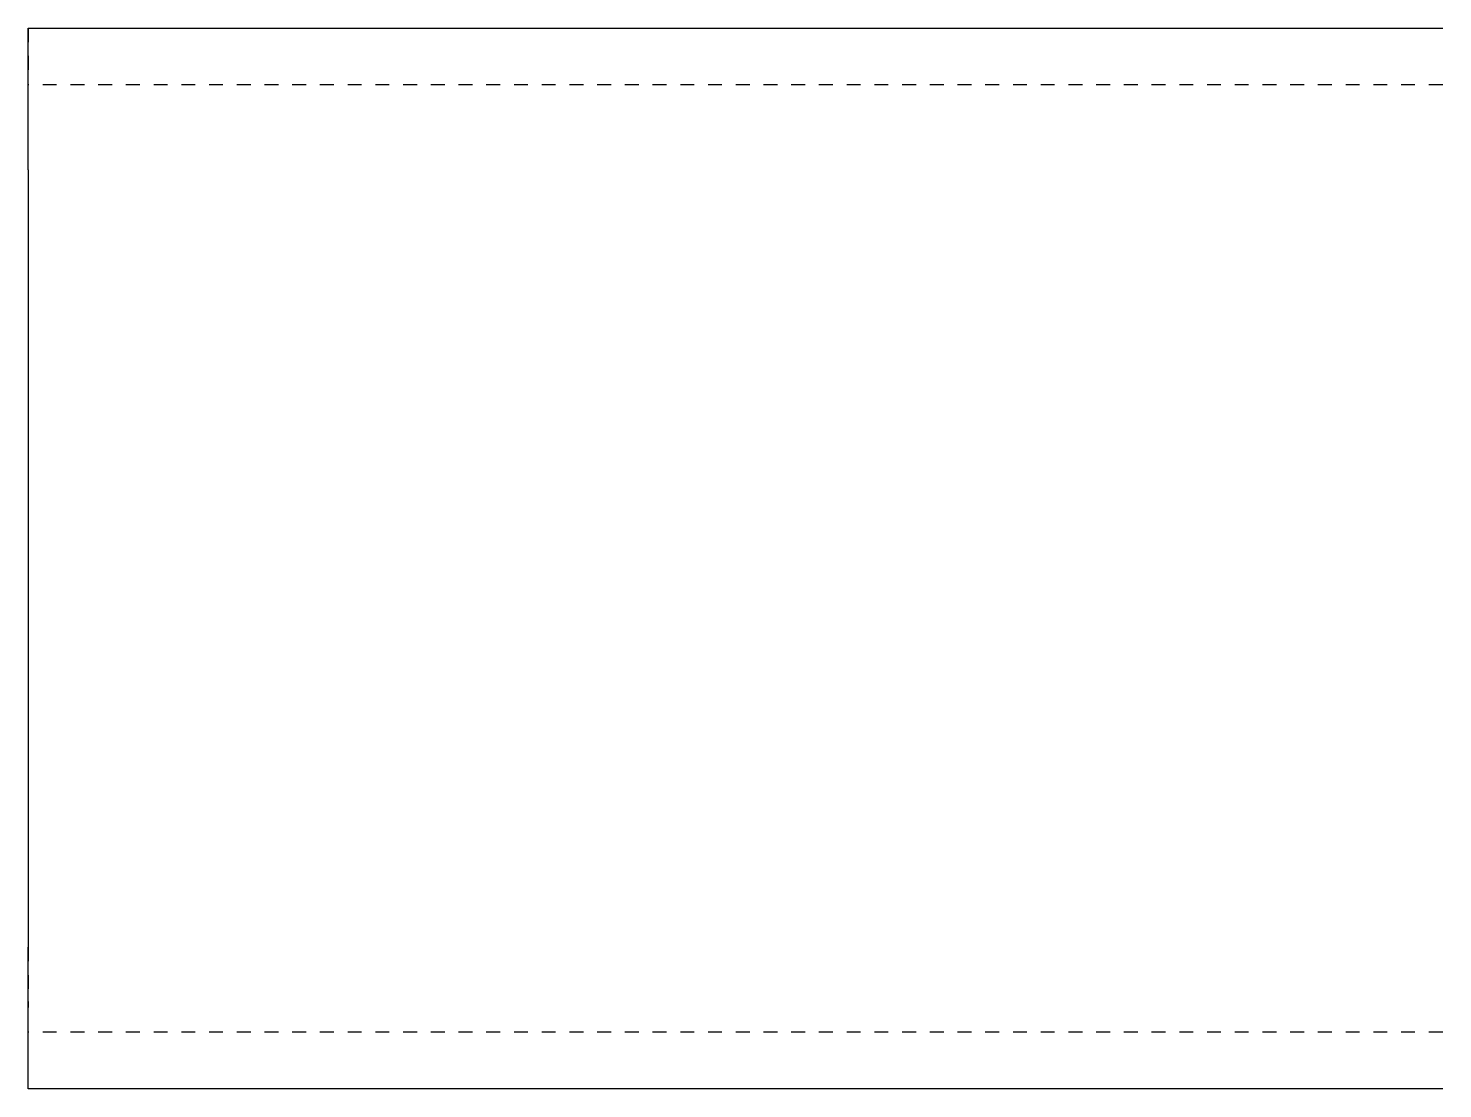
# Model space of a CAD drawing. Header units: millimetres. Extents: x 9 to 20277, y 7 to 257.
# Drawn here: x 9 to 209, y 13.5 to 163.5 of the extents above; entities that cross this region are included whole.
import ezdxf

# ---------------------------------------------------------------- set-up
doc = ezdxf.new("R2010")
doc.units = ezdxf.units.MM
doc.linetypes.add('DXK_LINE_DOT2', pattern=[3.9198, 1.9599, -1.9599])
doc.layers.add('STÅL', color=7, linetype='Continuous')

msp = doc.modelspace()

# ---------------------------------------------------------------- linework, layer by layer
at = {"layer": 'STÅL', "color": 2, "linetype": 'Continuous'}
for p, q in [((9, 143.5), (9, 163.5)), ((9, 163.5), (209, 163.5)), ((9, 143.5), (9, 33.5)), ((9, 19.36), (9, 33.5)), ((9, 13.5), (9, 19.36)), ((209, 13.5), (9, 13.5))]:
    msp.add_line(p, q, dxfattribs=at)
at = {"layer": 'STÅL', "color": 7, "linetype": 'DXK_LINE_DOT2'}
for p, q in [((9, 163.5), (9, 157.64)), ((209, 155.5), (9, 155.5)), ((9, 33.5), (9, 25.85)), ((9, 25.85), (9, 25.01)), ((9, 19.36), (9, 25.01)), ((209, 21.5), (9, 21.5))]:
    msp.add_line(p, q, dxfattribs=at)

doc.saveas('drawing.dxf')
